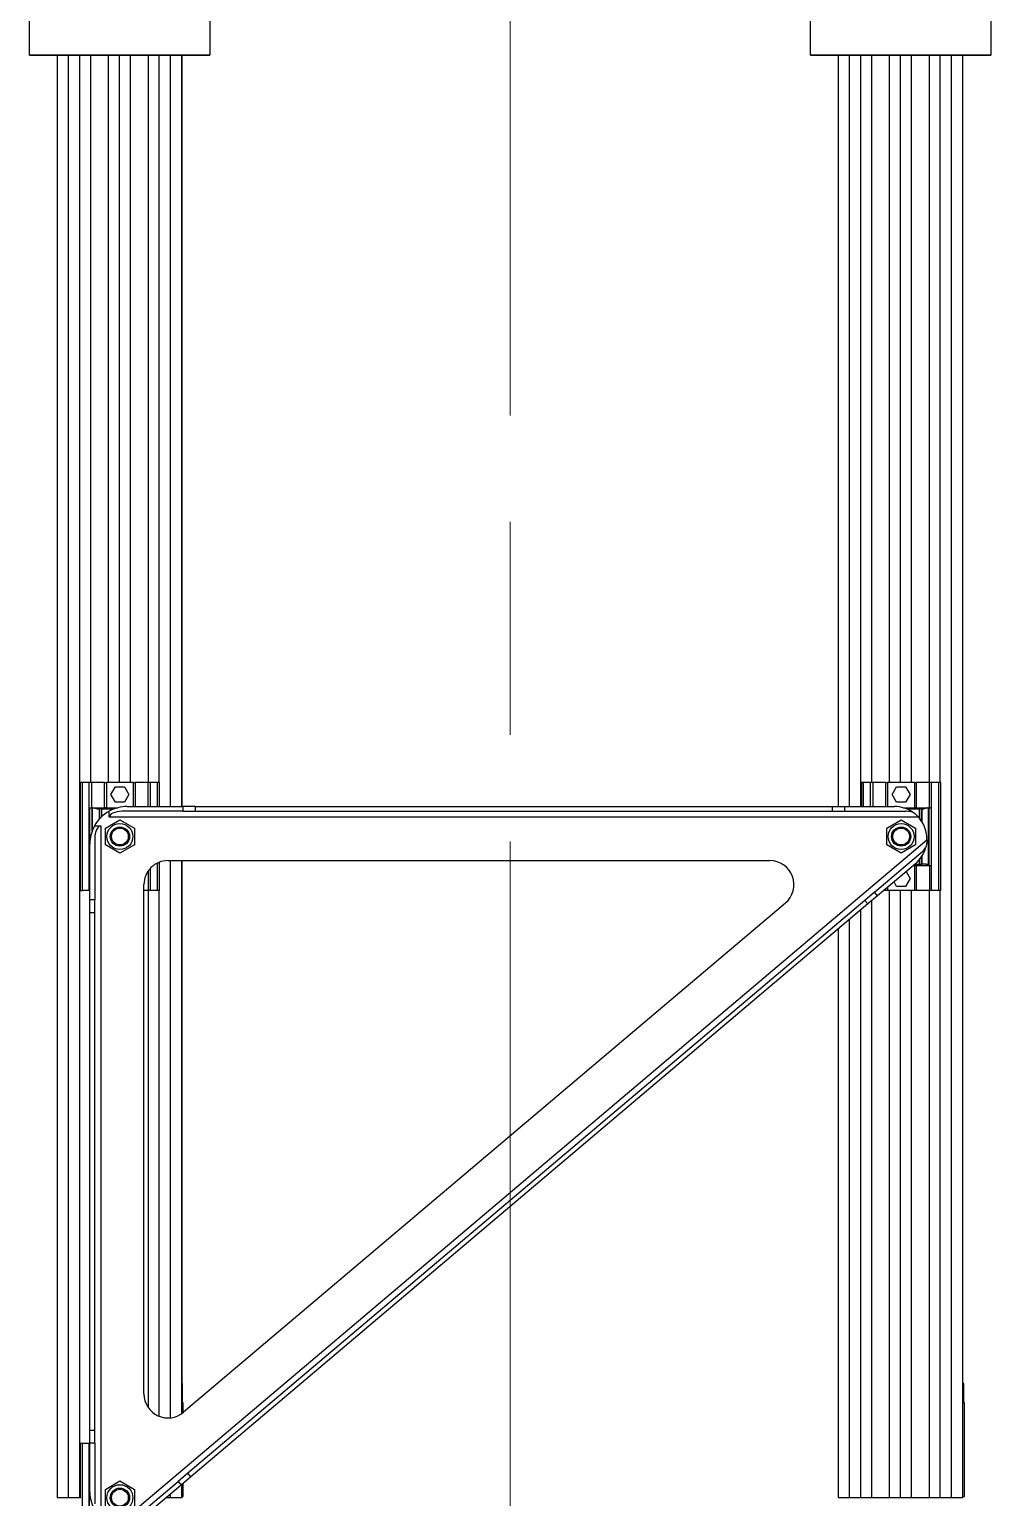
# Model space of a CAD drawing. Header units: centimetres. Extents: x 470464 to 524273, y 49611 to 59074.
# Drawn here: x 488057.7 to 488137.7, y 54207.6 to 54329.7 of the extents above; entities that cross this region are included whole.
import ezdxf

# ---------------------------------------------------------------- set-up
doc = ezdxf.new("R2010")
doc.units = ezdxf.units.CM
doc.header["$MEASUREMENT"] = 0
doc.linetypes.add('ACAD_ISO08W100', pattern=[36, 24, -3, 6, -3])
doc.linetypes.add('CHAIN', pattern=[0.3543, 0.2362, -0.0295, 0.0591, -0.0295])
doc.layers.add('Barış BABUR 23', color=1, linetype='ACAD_ISO08W100', lineweight=13)
doc.layers.add('vinç', color=7, linetype='Continuous')

# ---------------------------------------------------------------- blocks, each defined once
blk = doc.blocks.new('RSTSERHRGFH')
at = {"layer": 'vinç', "color": 2}
for p, q in [((427135.92, 71903.92), (427135.92, 71918.92)), ((427135.92, 71918.92), (427219.42, 71918.92)), ((427143.21, 71903.92), (427143.21, 71918.92)), ((427143.92, 71903.92), (427143.92, 71918.92)), ((427211.42, 71903.92), (427211.42, 71918.92)), ((427212.13, 71903.92), (427212.13, 71918.92)), ((427219.42, 71903.92), (427219.42, 71918.92)), ((427219.42, 71918.92), (427219.42, 71903.92)), ((427219.42, 71903.92), (427135.92, 71903.92))]:
    blk.add_line(p, q, dxfattribs=at)
blk = doc.blocks.new('DTYTJYJGHDTRHTRHTRF')
at = {"layer": 'vinç', "color": 0}
for p in [(0, -119.93), (0, -184.92)]:
    blk.add_blockref('RSTSERHRGFH', p, dxfattribs=at)
blk = doc.blocks.new('fdtrhrghrtsehserhtr')
at = {"color": 2, "linetype": 'Continuous', "lineweight": 25}
for p, q in [((427339.41, 71796.68), (427219.42, 71796.68)), ((427339.41, 71796.66), (427219.42, 71796.66)), ((427331.52, 71796.75), (427329.92, 71796.75)), ((427329.92, 71796.75), (427329.92, 71796.68)), ((427339.32, 71796.8), (427331.52, 71796.8)), ((427331.52, 71796.8), (427331.52, 71796.68)), ((427339.32, 71796.68), (427339.32, 71796.8)), ((427339.41, 71796.66), (427339.41, 71796.68)), ((427339.41, 71795.73), (427339.41, 71796.66)), ((427339.42, 71796.35), (427339.41, 71796.35)), ((427339.41, 71795.73), (427219.42, 71795.73)), ((427339.41, 71794.79), (427339.41, 71795.73)), ((427279.92, 71794.79), (427219.42, 71794.79)), ((427279.92, 71793.88), (427219.42, 71793.88)), ((427288.92, 71794.83), (427279.92, 71794.83)), ((427279.92, 71794.83), (427279.92, 71794.64)), ((427279.92, 71794.64), (427288.92, 71794.64)), ((427279.92, 71794.64), (427279.92, 71794.07)), ((427288.92, 71794.07), (427279.92, 71794.07)), ((427279.92, 71794.07), (427279.92, 71793.89)), ((427282.02, 71793.89), (427279.92, 71793.89)), ((427279.92, 71793.89), (427279.92, 71792.79)), ((427286.82, 71794.05), (427282.02, 71794.05)), ((427282.02, 71793.89), (427282.02, 71794.05)), ((427282.02, 71792.79), (427282.02, 71793.89)), ((427282.02, 71793.84), (427286.82, 71793.84)), ((427282.02, 71793.82), (427286.82, 71793.82)), ((427286.82, 71793.82), (427282.02, 71793.82)), ((427341.66, 71726.35), (427284.69, 71793.68)), ((427286.82, 71793.89), (427286.82, 71794.05)), ((427286.82, 71793.89), (427288.92, 71793.89)), ((427286.82, 71792.79), (427286.82, 71793.89)), ((427288.92, 71794.83), (427288.92, 71794.64)), ((427339.41, 71794.79), (427288.92, 71794.79)), ((427288.92, 71794.64), (427288.92, 71794.07)), ((427288.92, 71794.07), (427288.92, 71793.89)), ((427288.92, 71793.89), (427288.92, 71792.79)), ((427339.41, 71793.88), (427288.92, 71793.88)), ((427339.41, 71793.88), (427339.41, 71794.79)), ((427339.41, 71794.75), (427339.42, 71794.75)), ((427339.41, 71792.4), (427339.41, 71793.88)), ((427279.92, 71792.79), (427282.02, 71792.79)), ((427279.92, 71792.66), (427279.92, 71792.79)), ((427282.02, 71792.66), (427279.92, 71792.66)), ((427279.92, 71792.66), (427279.92, 71790.4)), ((427282.02, 71792.79), (427282.02, 71792.66)), ((427282.02, 71791.71), (427282.02, 71792.66)), ((427282.12, 71793.27), (427282.12, 71793.42)), ((427283.18, 71793.27), (427282.12, 71793.27)), ((427282.12, 71793.27), (427282.12, 71793.2)), ((427282.12, 71793.2), (427283.07, 71793.2)), ((427282.12, 71793.2), (427282.12, 71793.05)), ((427282.89, 71793.05), (427282.12, 71793.05)), ((427282.12, 71792), (427282.12, 71793.05)), ((427282.82, 71792.99), (427282.82, 71725.63)), ((427283.03, 71791.53), (427283.73, 71792.73)), ((427283.73, 71792.73), (427285.11, 71792.73)), ((427285.11, 71792.73), (427285.8, 71791.53)), ((427289.04, 71789.31), (427285.77, 71793.18)), ((427286.72, 71793.27), (427286.05, 71793.27)), ((427286.16, 71793.2), (427286.72, 71793.2)), ((427286.72, 71793.05), (427286.35, 71793.05)), ((427286.68, 71792.73), (427289.35, 71789.57)), ((427286.72, 71793.62), (427286.72, 71793.27)), ((427286.72, 71793.2), (427286.72, 71793.27)), ((427286.72, 71793.05), (427286.72, 71793.2)), ((427286.72, 71792.68), (427286.72, 71793.05)), ((427286.82, 71792.79), (427288.92, 71792.79)), ((427286.82, 71792.66), (427286.82, 71792.79)), ((427288.92, 71792.66), (427286.82, 71792.66)), ((427286.82, 71792.56), (427286.82, 71792.66)), ((427288.92, 71792.79), (427288.92, 71792.66)), ((427288.92, 71792.66), (427288.92, 71790.4)), ((427279.92, 71792.4), (427219.42, 71792.4)), ((427279.92, 71791.48), (427219.42, 71791.48)), ((427280.27, 71791.9), (427280.92, 71792.28)), ((427280.27, 71791.15), (427280.27, 71791.9)), ((427280.92, 71792.28), (427281.57, 71791.9)), ((427281.57, 71791.9), (427281.57, 71791.15)), ((427282.32, 71786.85), (427282.32, 71791.92)), ((427283.73, 71790.33), (427283.03, 71791.53)), ((427285.8, 71791.53), (427285.11, 71790.33)), ((427287.34, 71791.94), (427287.92, 71792.28)), ((427287.92, 71792.28), (427288.57, 71791.9)), ((427288.57, 71791.9), (427288.57, 71791.15)), ((427339.41, 71792.4), (427288.92, 71792.4)), ((427339.41, 71791.48), (427288.92, 71791.48)), ((427339.41, 71791.48), (427339.41, 71792.4)), ((427339.41, 71790.57), (427339.41, 71791.48)), ((427279.92, 71790.57), (427219.42, 71790.57)), ((427279.92, 71790.4), (427281.92, 71790.4)), ((427279.92, 71790.26), (427279.92, 71790.4)), ((427281.92, 71790.26), (427279.92, 71790.26)), ((427279.92, 71790.26), (427279.92, 71789.17)), ((427280.92, 71790.78), (427280.27, 71791.15)), ((427281.57, 71791.15), (427280.92, 71790.78)), ((427281.92, 71786.85), (427281.92, 71790.98)), ((427285.11, 71790.33), (427283.73, 71790.33)), ((427288.57, 71791.15), (427288.19, 71790.94)), ((427288.65, 71790.4), (427288.92, 71790.4)), ((427288.92, 71790.26), (427288.76, 71790.26)), ((427339.41, 71790.57), (427288.92, 71790.57)), ((427288.92, 71790.4), (427288.92, 71790.26)), ((427288.92, 71790.26), (427288.92, 71790.08)), ((427339.41, 71789.09), (427339.41, 71790.57)), ((427279.92, 71789.09), (427219.42, 71789.09)), ((427279.92, 71789.17), (427281.92, 71789.17)), ((427279.92, 71789.17), (427279.92, 71788.98)), ((427281.92, 71788.98), (427279.92, 71788.98)), ((427279.92, 71788.98), (427279.92, 71788.41)), ((427289.35, 71789.57), (427289.04, 71789.31)), ((427289.04, 71789.31), (427289.73, 71788.5)), ((427289.35, 71789.57), (427290.03, 71788.76)), ((427339.41, 71789.09), (427289.76, 71789.09)), ((427339.41, 71788.18), (427339.41, 71789.09)), ((427281.92, 71788.18), (427219.42, 71788.18)), ((427281.92, 71788.41), (427279.92, 71788.41)), ((427279.92, 71788.41), (427279.92, 71788.23)), ((427279.92, 71788.23), (427281.92, 71788.23)), ((427290.03, 71788.76), (427289.73, 71788.5)), ((427289.73, 71788.5), (427337.39, 71732.17)), ((427290.03, 71788.76), (427337.7, 71732.43)), ((427339.41, 71788.18), (427290.53, 71788.18)), ((427339.42, 71788.35), (427339.41, 71788.35)), ((427339.41, 71787.24), (427339.41, 71788.18)), ((427281.92, 71787.24), (427219.42, 71787.24)), ((427282.32, 71786.85), (427281.92, 71786.85)), ((427281.92, 71785.79), (427281.92, 71786.85)), ((427282.32, 71785.79), (427282.32, 71786.85)), ((427339.41, 71787.24), (427291.32, 71787.24)), ((427339.41, 71786.31), (427339.41, 71787.24)), ((427339.41, 71786.75), (427339.42, 71786.75)), ((427281.92, 71786.31), (427219.42, 71786.31)), ((427219.42, 71786.28), (427281.92, 71786.28)), ((427281.92, 71785.79), (427282.32, 71785.79)), ((427281.92, 71732.83), (427281.92, 71785.79)), ((427282.32, 71732.83), (427282.32, 71785.79)), ((427339.41, 71786.31), (427292.11, 71786.31)), ((427292.13, 71786.28), (427339.41, 71786.28)), ((427339.41, 71786.28), (427339.41, 71786.31)), ((427289.95, 71781.9), (427332.32, 71731.82)), ((427286.42, 71730.53), (427286.42, 71780.61)), ((427281.92, 71732.83), (427281.92, 71731.77)), ((427282.32, 71732.83), (427281.92, 71732.83)), ((427282.32, 71731.77), (427282.32, 71732.83)), ((427281.92, 71731.7), (427219.42, 71731.7)), ((427281.92, 71731.67), (427219.42, 71731.67)), ((427281.92, 71731.77), (427282.32, 71731.77)), ((427281.92, 71727.13), (427281.92, 71731.77)), ((427282.32, 71731.77), (427282.32, 71726.7)), ((427332.41, 71731.7), (427286.42, 71731.7)), ((427332.43, 71731.67), (427286.42, 71731.67)), ((427331.52, 71731.75), (427329.92, 71731.75)), ((427329.92, 71731.75), (427329.92, 71731.7)), ((427332.33, 71731.8), (427331.52, 71731.8)), ((427331.52, 71731.8), (427331.52, 71731.7)), ((427337.7, 71732.43), (427337.39, 71732.17)), ((427337.39, 71732.17), (427338.07, 71731.37)), ((427337.7, 71732.43), (427338.38, 71731.63)), ((427338.07, 71731.37), (427338.38, 71731.63)), ((427341.35, 71727.49), (427338.07, 71731.37)), ((427339.32, 71731.8), (427338.23, 71731.8)), ((427339.41, 71731.7), (427338.32, 71731.7)), ((427339.41, 71731.67), (427338.34, 71731.67)), ((427338.38, 71731.63), (427341.05, 71728.47)), ((427339.32, 71731.7), (427339.32, 71731.8)), ((427339.41, 71731.67), (427339.41, 71731.7)), ((427339.41, 71730.75), (427339.41, 71731.67)), ((427281.92, 71730.75), (427219.42, 71730.75)), ((427332.78, 71730.75), (427286.42, 71730.75)), ((427339.41, 71730.75), (427339.12, 71730.75)), ((427339.42, 71731.35), (427339.41, 71731.35)), ((427339.41, 71730.4), (427339.41, 71730.75)), ((427279.92, 71729.8), (427219.42, 71729.8)), ((427281.92, 71729.83), (427279.92, 71729.83)), ((427279.92, 71729.83), (427279.92, 71729.64)), ((427279.92, 71729.64), (427281.92, 71729.64)), ((427279.92, 71729.64), (427279.92, 71729.07)), ((427281.92, 71729.07), (427279.92, 71729.07)), ((427279.92, 71729.07), (427279.92, 71728.89)), ((427288.92, 71729.83), (427286.54, 71729.83)), ((427286.62, 71729.64), (427288.92, 71729.64)), ((427288.92, 71729.07), (427287.04, 71729.07)), ((427288.92, 71729.83), (427288.92, 71729.64)), ((427332.66, 71729.8), (427288.92, 71729.8)), ((427288.92, 71729.64), (427288.92, 71729.07)), ((427288.92, 71729.07), (427288.92, 71728.89)), ((427279.92, 71728.9), (427219.42, 71728.9)), ((427281.92, 71728.89), (427279.92, 71728.89)), ((427279.92, 71728.89), (427279.92, 71727.79)), ((427279.92, 71727.79), (427281.92, 71727.79)), ((427279.92, 71727.66), (427279.92, 71727.79)), ((427283.03, 71726.53), (427283.73, 71727.73)), ((427283.73, 71727.73), (427285.11, 71727.73)), ((427285.11, 71727.73), (427285.8, 71726.53)), ((427287.27, 71728.89), (427288.92, 71728.89)), ((427330.79, 71728.53), (427288.42, 71728.53)), ((427331.95, 71728.9), (427288.92, 71728.9)), ((427288.92, 71728.89), (427288.92, 71728.53)), ((427338.03, 71726.53), (427338.73, 71727.73)), ((427338.73, 71727.73), (427340.11, 71727.73)), ((427279.92, 71727.41), (427219.42, 71727.41)), ((427279.92, 71726.5), (427219.42, 71726.5)), ((427281.92, 71727.66), (427279.92, 71727.66)), ((427279.92, 71727.66), (427279.92, 71725.4)), ((427280.27, 71726.9), (427280.92, 71727.28)), ((427280.27, 71726.15), (427280.27, 71726.9)), ((427280.92, 71727.28), (427281.57, 71726.9)), ((427281.57, 71726.9), (427281.57, 71726.15)), ((427283.73, 71725.33), (427283.03, 71726.53)), ((427285.8, 71726.53), (427285.11, 71725.33)), ((427338.73, 71725.33), (427338.03, 71726.53)), ((427279.92, 71725.59), (427219.42, 71725.59)), ((427279.92, 71725.4), (427282.02, 71725.4)), ((427279.92, 71725.26), (427279.92, 71725.4)), ((427282.02, 71725.26), (427279.92, 71725.26)), ((427279.92, 71725.26), (427279.92, 71724.17)), ((427280.92, 71725.78), (427280.27, 71726.15)), ((427281.57, 71726.15), (427280.92, 71725.78)), ((427282.02, 71725.4), (427282.02, 71726.35)), ((427282.02, 71725.4), (427282.02, 71725.26)), ((427282.02, 71724.17), (427282.02, 71725.26)), ((427282.12, 71725), (427282.12, 71726.03)), ((427282.82, 71725.63), (427282.31, 71725.63)), ((427285.11, 71725.33), (427283.73, 71725.33)), ((427340.11, 71725.33), (427338.73, 71725.33)), ((427279.92, 71724.1), (427219.42, 71724.1)), ((427279.92, 71724.17), (427282.02, 71724.17)), ((427279.92, 71724.17), (427279.92, 71723.98)), ((427282.02, 71724.23), (427283.92, 71724.23)), ((427283.92, 71724.23), (427282.02, 71724.23)), ((427283.96, 71724.21), (427282.02, 71724.21)), ((427282.02, 71724), (427282.02, 71724.17)), ((427282.12, 71725), (427282.76, 71725)), ((427282.12, 71725), (427282.12, 71724.86)), ((427282.91, 71724.86), (427282.12, 71724.86)), ((427282.12, 71724.79), (427282.12, 71724.86)), ((427282.12, 71724.79), (427282.99, 71724.79)), ((427282.12, 71724.64), (427282.12, 71724.79)), ((427283.53, 71724.41), (427283.53, 71724.93)), ((427283.53, 71724.93), (427341, 71724.93)), ((427284.61, 71724.43), (427289.68, 71724.43)), ((427290.74, 71724.43), (427289.68, 71724.43)), ((427289.68, 71724.43), (427289.68, 71724.03)), ((427290.74, 71724.03), (427290.74, 71724.43)), ((427333.8, 71724.43), (427290.74, 71724.43)), ((427333.8, 71724.03), (427333.8, 71724.43)), ((427334.85, 71724.43), (427333.8, 71724.43)), ((427334.85, 71724.03), (427334.85, 71724.43)), ((427334.85, 71724.43), (427339.93, 71724.43)), ((427339.41, 71723.19), (427219.42, 71723.19)), ((427288.92, 71723.98), (427279.92, 71723.98)), ((427279.92, 71723.98), (427279.92, 71723.41)), ((427288.92, 71723.41), (427279.92, 71723.41)), ((427279.92, 71723.41), (427279.92, 71723.23)), ((427279.92, 71723.23), (427288.92, 71723.23)), ((427282.02, 71724), (427286.82, 71724)), ((427289.68, 71724.03), (427285.02, 71724.03)), ((427286.82, 71724), (427286.82, 71724.03)), ((427288.92, 71724.03), (427288.92, 71723.98)), ((427288.92, 71723.98), (427288.92, 71723.41)), ((427288.92, 71723.23), (427288.92, 71723.41)), ((427290.74, 71724.03), (427289.68, 71724.03)), ((427333.8, 71724.03), (427290.74, 71724.03)), ((427334.85, 71724.03), (427333.8, 71724.03)), ((427338.99, 71724.03), (427334.85, 71724.03)), ((427334.92, 71724.03), (427334.92, 71723.98)), ((427343.92, 71723.98), (427334.92, 71723.98)), ((427334.92, 71723.98), (427334.92, 71723.41)), ((427343.92, 71723.41), (427334.92, 71723.41)), ((427334.92, 71723.41), (427334.92, 71723.23)), ((427334.92, 71723.23), (427339.41, 71723.23)), ((427337.02, 71724), (427337.02, 71724.03)), ((427341.82, 71724), (427337.02, 71724)), ((427339.41, 71723.24), (427339.42, 71723.24)), ((427339.41, 71723.23), (427339.41, 71723.24)), ((427339.41, 71723.19), (427339.41, 71723.23)), ((427339.41, 71722.25), (427339.41, 71723.19)), ((427339.41, 71722.25), (427219.42, 71722.25)), ((427339.41, 71721.33), (427339.41, 71722.25)), ((427339.41, 71721.75), (427339.42, 71721.75)), ((427339.41, 71721.33), (427219.42, 71721.33)), ((427219.42, 71721.3), (427339.41, 71721.3)), ((427339.41, 71721.3), (427339.41, 71721.33))]:
    blk.add_line(p, q, dxfattribs=at)
for centre, radius in [((427284.42, 71791.53), 1.08), ((427284.42, 71791.53), 0.8), ((427284.42, 71791.53), 0.7), ((427284.42, 71726.53), 1.08), ((427284.42, 71726.53), 0.8), ((427284.42, 71726.53), 0.7), ((427339.42, 71726.53), 1.08), ((427339.42, 71726.53), 0.8), ((427339.42, 71726.53), 0.7)]:
    blk.add_circle(centre, radius, dxfattribs=at)
for centre, radius, start, end in [((427284.62, 71790.98), 2.7, 88.4259, 131.8103), ((427284.62, 71790.98), 2.7, 144.9996, 180), ((427284.62, 71790.98), 2.7, 40.2362, 75.2366), ((427288.42, 71780.61), 2, 40.2362, 180), ((427330.79, 71730.53), 2, 270, 40.2362), ((427288.42, 71730.53), 2, 180, 270), ((427285.02, 71727.13), 3.1, 180, 208.9385), ((427285.02, 71727.13), 3.1, 208.9385, 241.3981), ((427285.02, 71727.13), 3.1, 241.3981, 270), ((427338.99, 71726.73), 2.7, 270, 305.0004)]:
    blk.add_arc(centre, radius, start, end, dxfattribs=at)
for centre, major_axis, start_param, end_param in [((427282.82, 71791.92), (0, 1.07), 0.967374, 1.570796), ((427285.39, 71792.86), (-0.693, 0.819), 4.712389, 5.315811), ((427282.82, 71726.7), (0, 1.07), 1.570796, 3.141593), ((427284.61, 71724.93), (1.07, 0), 3.141593, 4.712389)]:
    blk.add_ellipse(centre, major_axis=major_axis, ratio=0.466308, start_param=start_param, end_param=end_param, dxfattribs=at)
for points, knots in [([(427282.02, 71793.77), (427282.03, 71793.74), (427282.05, 71793.7), (427282.08, 71793.6), (427282.11, 71793.51), (427282.12, 71793.44), (427282.12, 71793.42)], [0, 0, 0, 0, 0.21735, 0.367685, 0.777024, 1, 1, 1, 1]), ([(427284.69, 71793.68), (427284.75, 71793.68), (427284.8, 71793.68), (427284.91, 71793.67), (427284.97, 71793.66), (427285.07, 71793.64), (427285.12, 71793.63), (427285.22, 71793.61), (427285.26, 71793.6), (427285.31, 71793.59)], [0, 0, 0, 0, 0.25, 0.25, 0.5, 0.5, 0.75, 0.75, 1, 1, 1, 1]), ([(427286.72, 71793.62), (427286.72, 71793.63), (427286.72, 71793.68), (427286.73, 71793.75), (427286.74, 71793.81), (427286.75, 71793.82)], [0, 0, 0, 0, 0.060479, 0.796351, 1, 1, 1, 1]), ([(427282.41, 71792.53), (427282.42, 71792.55), (427282.43, 71792.57), (427282.46, 71792.6), (427282.47, 71792.62), (427282.52, 71792.68), (427282.55, 71792.72), (427282.6, 71792.78), (427282.62, 71792.8), (427282.66, 71792.84), (427282.68, 71792.86), (427282.74, 71792.92), (427282.78, 71792.96), (427282.82, 71792.99)], [0, 0, 0, 0, 0.125, 0.125, 0.25, 0.25, 0.5, 0.5, 0.625, 0.625, 0.75, 0.75, 1, 1, 1, 1]), ([(427282.12, 71724.64), (427282.11, 71724.59), (427282.11, 71724.54), (427282.07, 71724.42), (427282.04, 71724.35), (427282.02, 71724.29)], [0, 0, 0, 0, 0.399368, 0.516191, 1, 1, 1, 1])]:
    blk.add_open_spline(points, degree=3, knots=knots, dxfattribs=at)
at = {"layer": 'Barış BABUR 23', "color": 2, "linetype": 'CHAIN', "ltscale": 300}
blk.add_line((427993.42, 71758.99), (427135.42, 71758.99), dxfattribs=at)
at = {"layer": 'vinç', "color": 0}
blk.add_blockref('DTYTJYJGHDTRHTRHTRF', (0, 0), dxfattribs=at)
blk = doc.blocks.new('K')
at = {"layer": 'vinç', "color": 0, "rotation": 270}
blk.add_blockref('fdtrhrghrtsehserhtr', (416338.74, 473046.98), dxfattribs=at)

msp = doc.modelspace()

# ---------------------------------------------------------------- block references
msp.add_blockref('K', (0, 8500))

doc.saveas('drawing.dxf')
